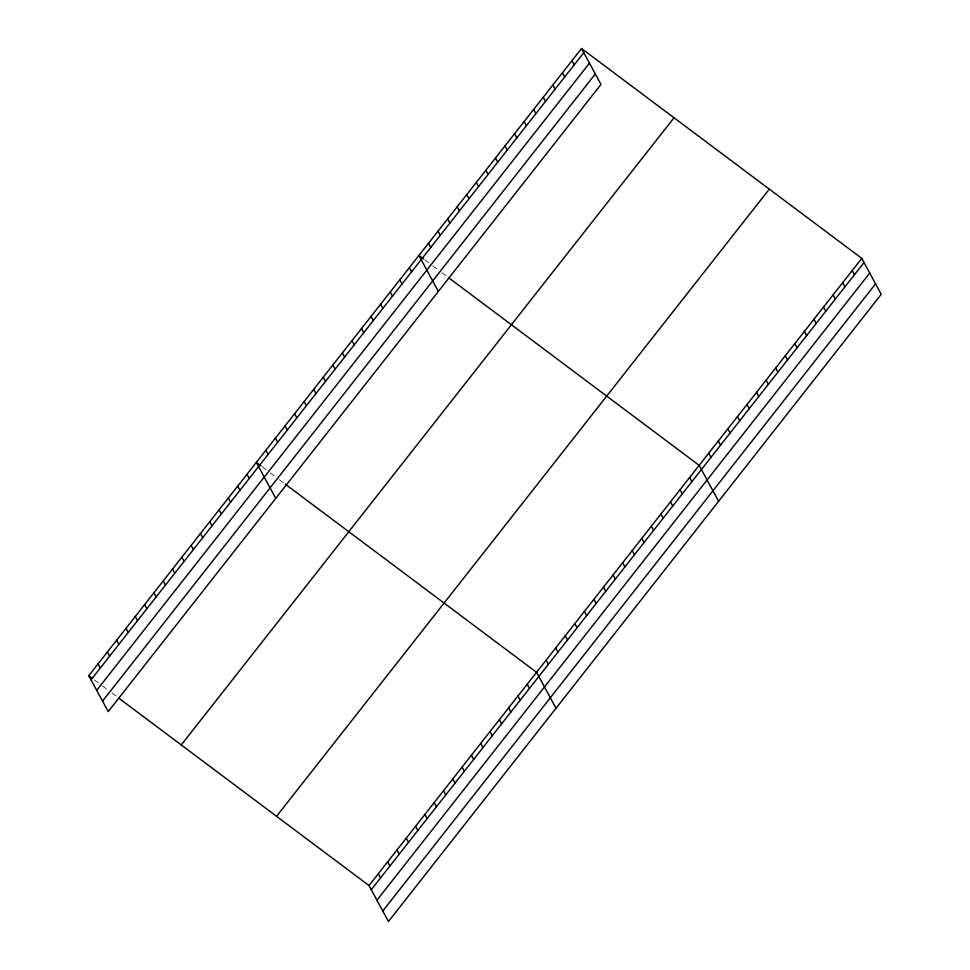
<?xml version="1.0" encoding="UTF-8"?>
<svg xmlns="http://www.w3.org/2000/svg" width="970" height="970" viewBox="0 0 970 970"><rect width="100%" height="100%" fill="white"/><g stroke="black" fill="none" stroke-linecap="round" stroke-linejoin="round"><path stroke-width="0.73" stroke-dasharray="4.85 3.64" d="M424.714 259.802L429.334 263.258M432.802 265.865L437.434 269.32M442.053 272.788L446.673 276.244M262.106 466.776L266.726 470.232M270.193 472.826L274.813 476.294M279.445 479.762L284.064 483.218M94.563 680.019L99.182 683.474M102.65 686.069L108.434 690.397M111.902 693.004L117.685 697.333"/><path stroke-width="1.45" d="M581.539 48.5L600.976 84.438L108.216 711.616L88.779 675.678L581.539 48.5L861.784 258.384L881.221 294.322L388.461 921.5L369.024 885.561L118.837 698.194M91.022 679.837L583.794 52.659M96.697 690.325L589.457 63.147M102.541 701.128L595.301 73.95M181.257 744.948L674.029 117.758M276.547 816.303L769.307 189.126M369.024 885.561L861.784 258.384M371.28 889.72L864.04 262.543M376.942 900.208L869.702 273.031M382.786 911.012L875.546 283.834M423.55 258.929L418.931 255.474L438.355 291.4M448.989 277.978L699.176 465.357L718.612 501.284M260.942 465.903L256.322 462.435L275.747 498.374M285.216 484.091L536.568 672.319L555.992 708.258M88.779 675.678L92.247 678.285M852.23 270.557L854.473 274.716M842.663 282.731L844.906 286.89M833.097 294.904L835.34 299.063M823.53 307.078L825.773 311.237M813.963 319.251L816.206 323.41M804.397 331.437L806.64 335.584M794.83 343.61L797.073 347.757M785.263 355.784L787.519 359.943M775.697 367.957L777.952 372.116M766.13 380.131L768.385 384.29M756.576 392.304L758.819 396.463M571.973 60.673L574.228 64.832M747.009 404.478L749.252 408.637M562.418 72.847L564.661 77.006M737.442 416.651L739.686 420.81M552.851 85.02L555.095 89.179M727.876 428.825L730.119 432.984M543.285 97.194L545.528 101.353M718.309 441.01L720.552 445.157M533.718 109.38L535.961 113.526M708.743 453.184L710.986 457.331M524.152 121.553L526.395 125.7M514.585 133.727L516.828 137.873M689.609 477.531L691.865 481.69M505.018 145.9L507.261 150.059M680.043 489.704L682.298 493.863M495.452 158.074L497.707 162.233M670.488 501.878L672.731 506.037M485.885 170.247L488.14 174.406M660.922 514.051L663.165 518.21M476.318 182.421L478.574 186.579M651.355 526.225L653.598 530.384M466.764 194.594L469.007 198.753M641.788 538.399L644.031 542.557M457.197 206.768L459.44 210.927M632.222 550.572L634.465 554.731M447.631 218.941L449.874 223.1M622.655 562.758L624.898 566.904M438.064 231.127L440.307 235.273M613.088 574.931L615.332 579.078M428.497 243.3L430.741 247.447M603.522 587.105L605.777 591.251M593.955 599.278L596.211 603.437M409.364 267.647L411.62 271.806M584.389 611.452L586.644 615.611M399.798 279.821L402.053 283.98M574.834 623.625L577.077 627.784M390.231 291.994L392.486 296.153M565.267 635.799L567.511 639.957M380.676 304.168L382.92 308.327M555.701 647.972L557.944 652.131M371.11 316.341L373.353 320.5M546.134 660.146L548.377 664.304M361.543 328.515L363.786 332.674M351.977 340.688L354.22 344.847M527.256 684.177L529.511 688.324M342.41 352.874L344.653 357.021M517.956 696.023L520.199 700.17M332.843 365.047L335.087 369.194M508.644 707.87L510.887 712.016M323.277 377.221L325.52 381.368M499.332 719.716L501.587 723.862M313.71 389.394L315.965 393.553M490.032 731.562L492.275 735.709M304.143 401.568L306.399 405.727M480.72 743.408L482.963 747.567M294.577 413.741L296.832 417.9M471.408 755.254L473.663 759.413M285.022 425.915L287.265 430.074M462.108 767.1L464.351 771.259M275.456 438.088L277.699 442.247M452.796 778.946L455.039 783.105M265.889 450.262L268.132 454.421M443.484 790.793L445.739 794.951M434.184 802.639L436.427 806.797M247.01 474.294L249.254 478.44M424.872 814.485L427.115 818.644M237.711 486.14L239.954 490.286M415.56 826.331L417.815 830.49M228.399 497.986L230.642 502.133M406.26 838.177L408.503 842.336M219.087 509.832L221.342 513.979M396.948 850.023L399.203 854.182M209.787 521.678L212.03 525.825M387.648 861.869L389.891 866.028M200.475 533.524L202.718 537.683M378.336 873.715L380.579 877.874M191.163 545.37L193.418 549.529M181.863 557.216L184.106 561.375M172.551 569.063L174.794 573.221M163.239 580.909L165.494 585.068M153.939 592.755L156.182 596.914M144.627 604.601L146.87 608.76M135.315 616.447L137.57 620.606M126.015 628.293L128.258 632.452M116.703 640.139L118.946 644.298M107.391 651.986L109.646 656.144M98.091 663.832L100.334 667.99"/></g></svg>
